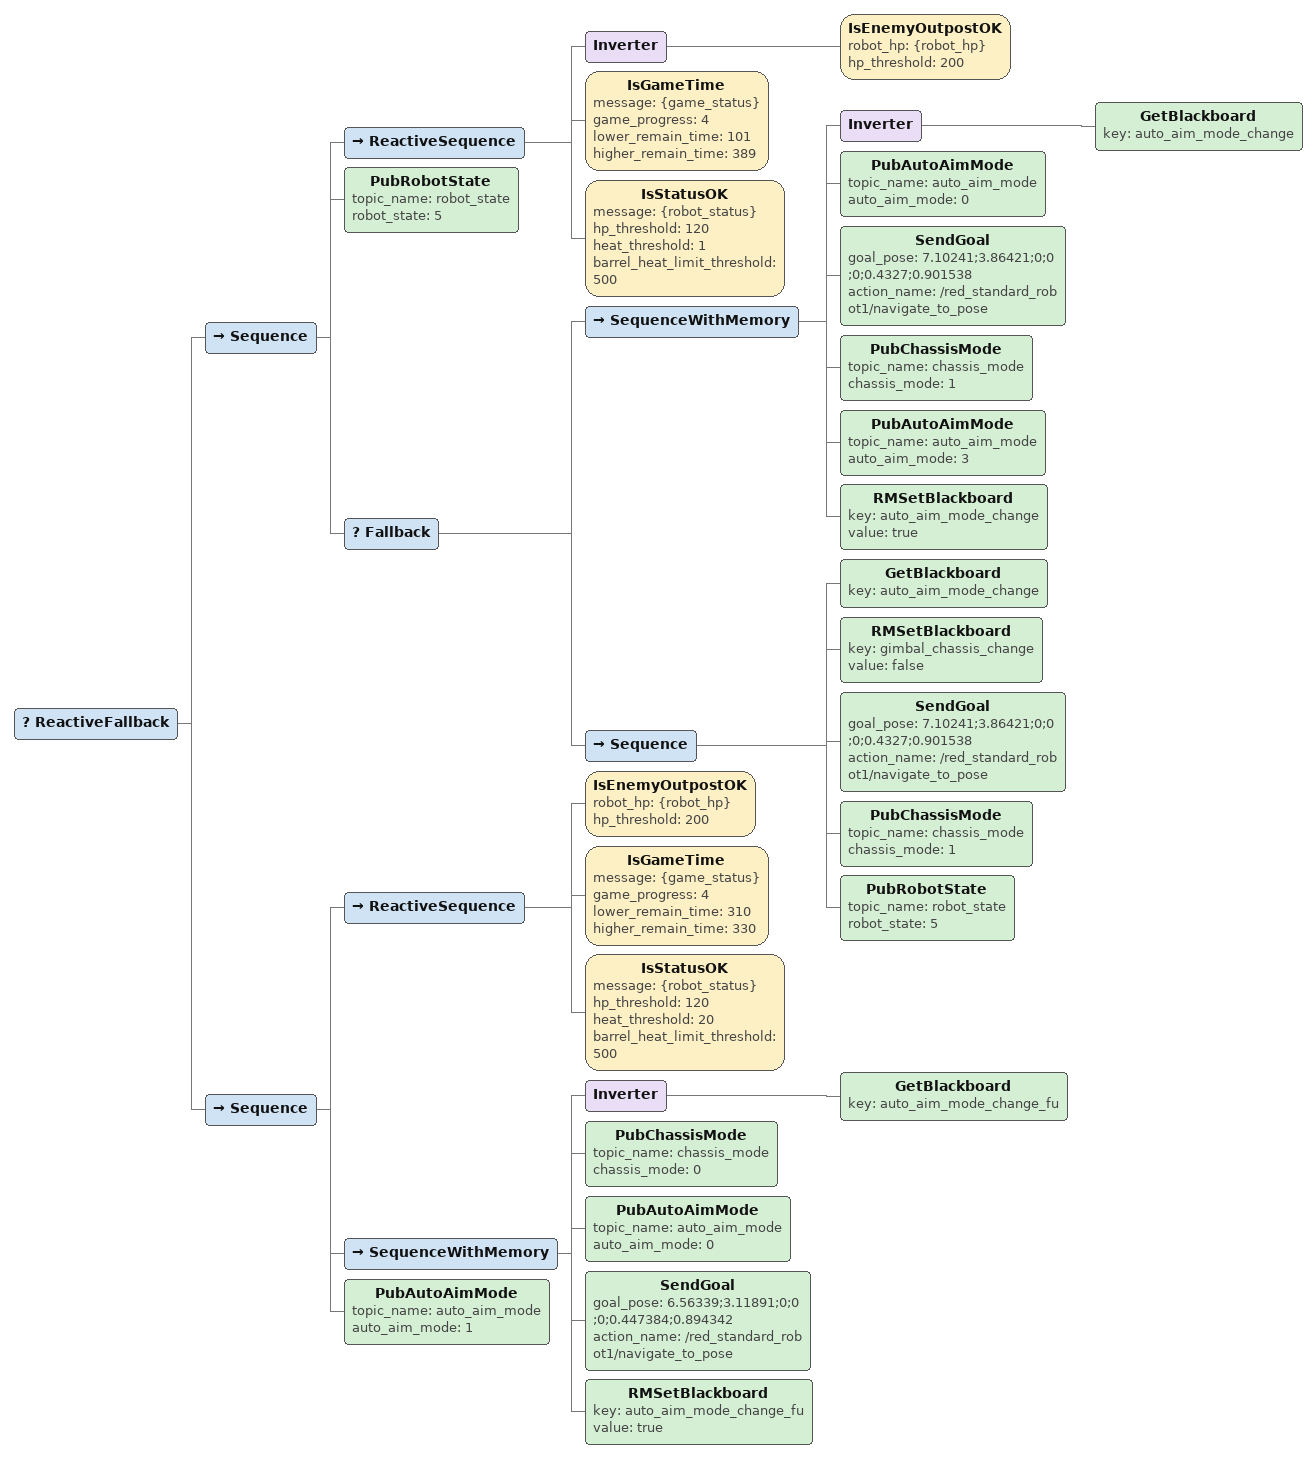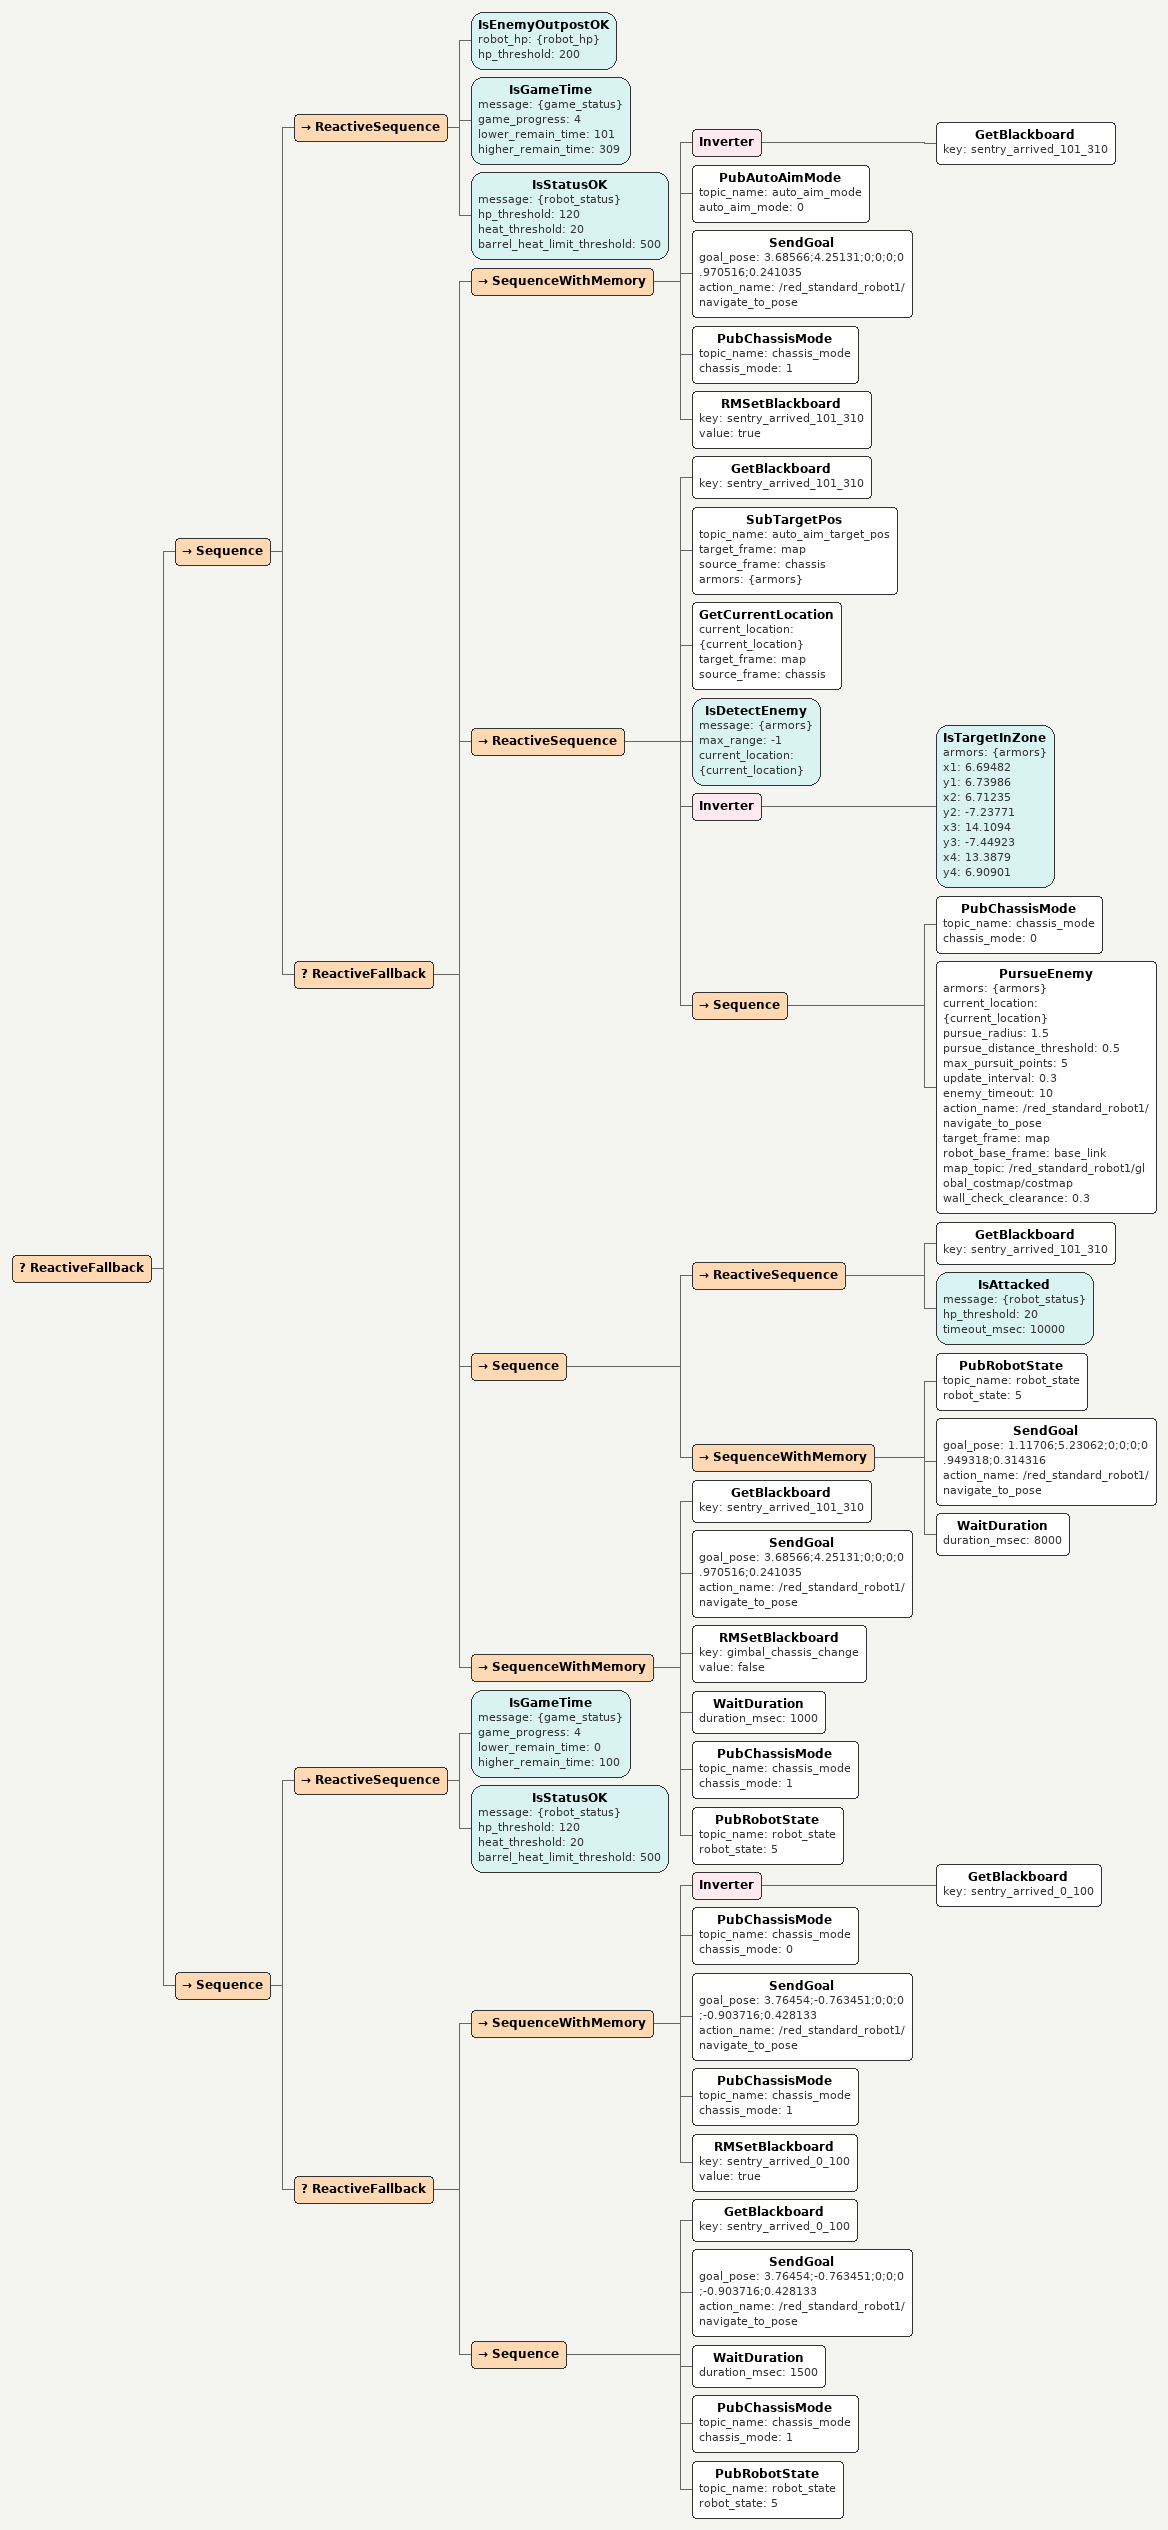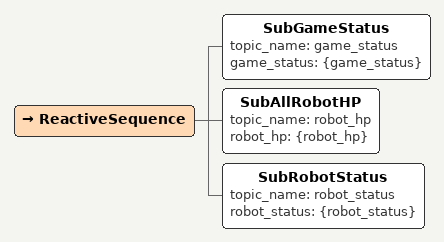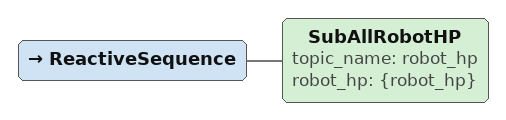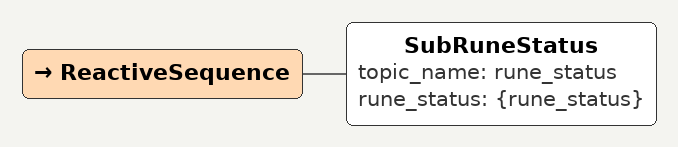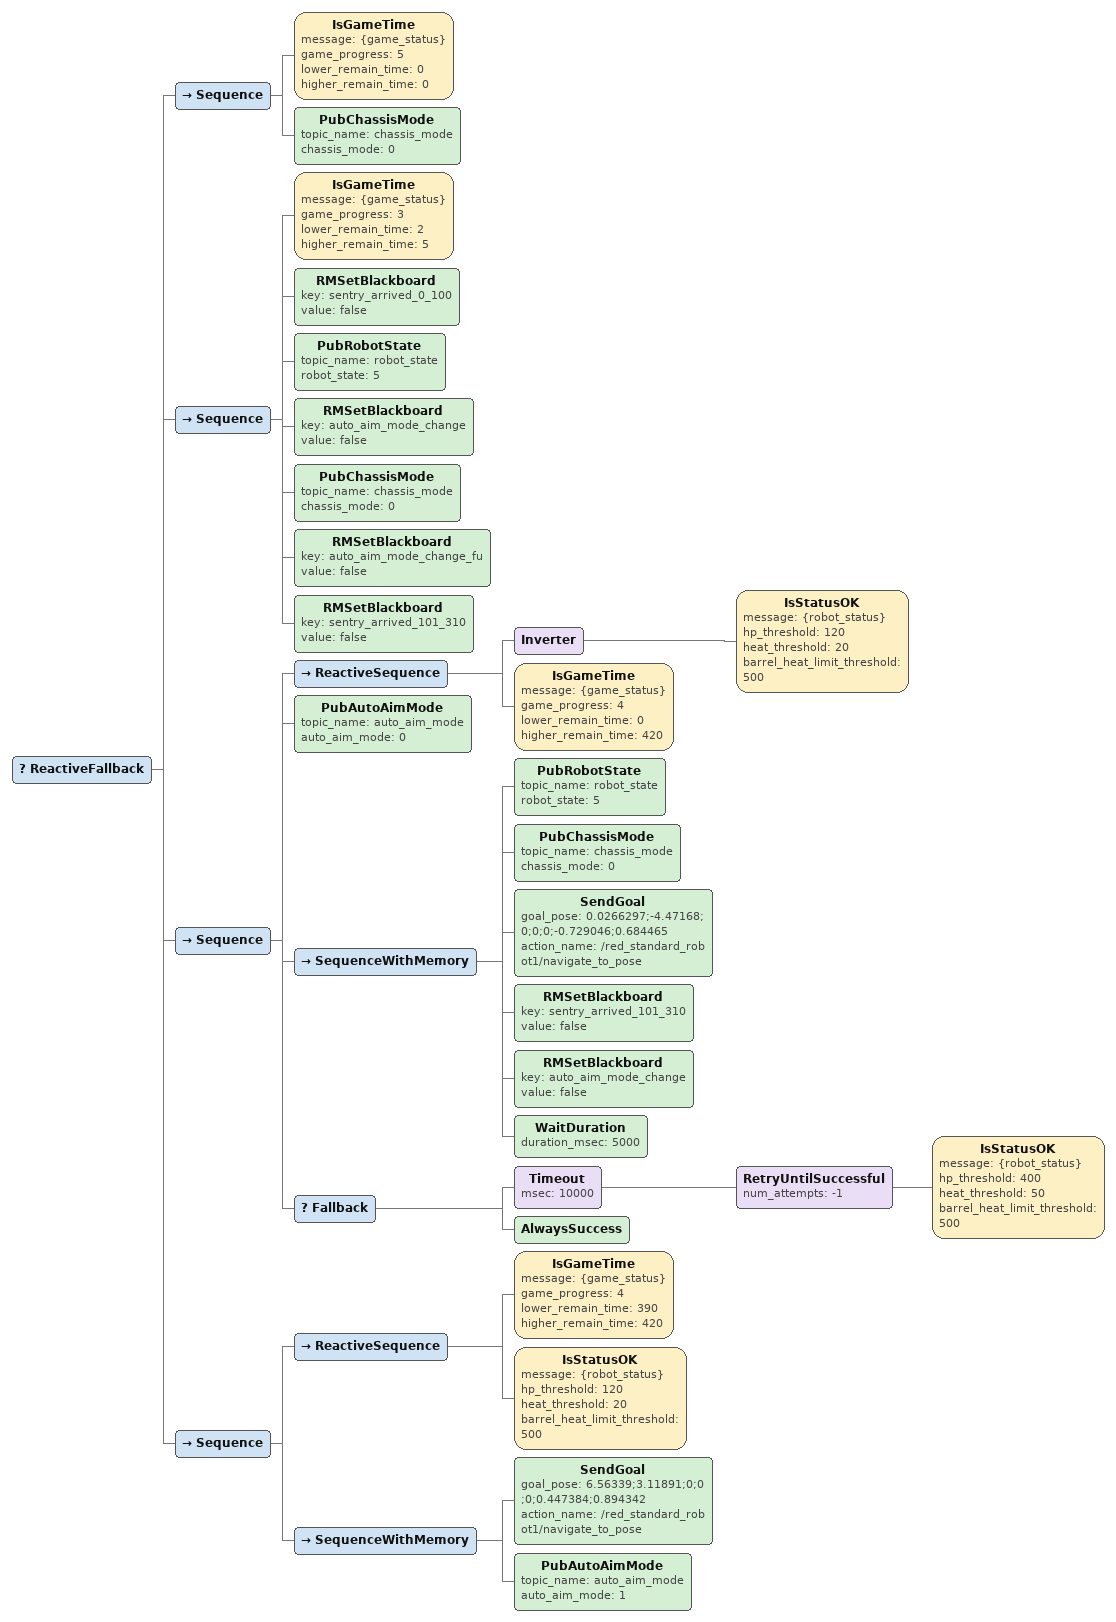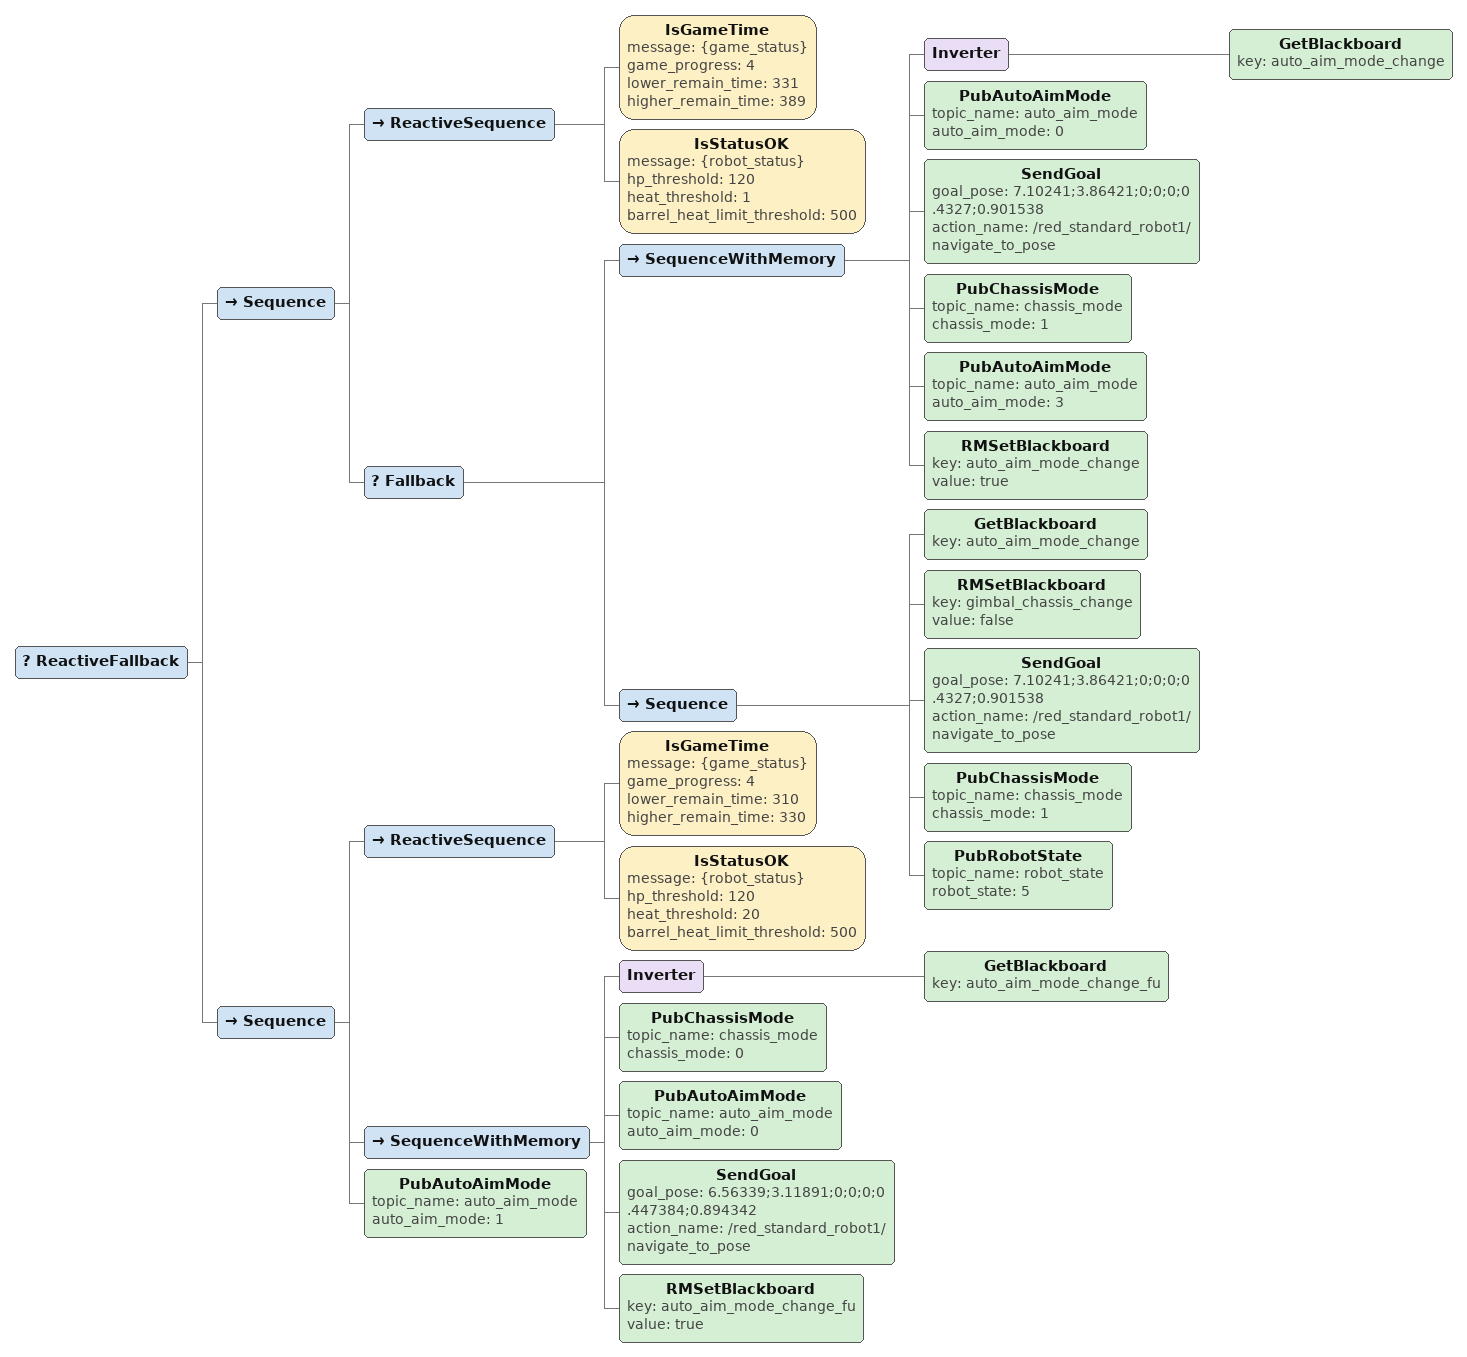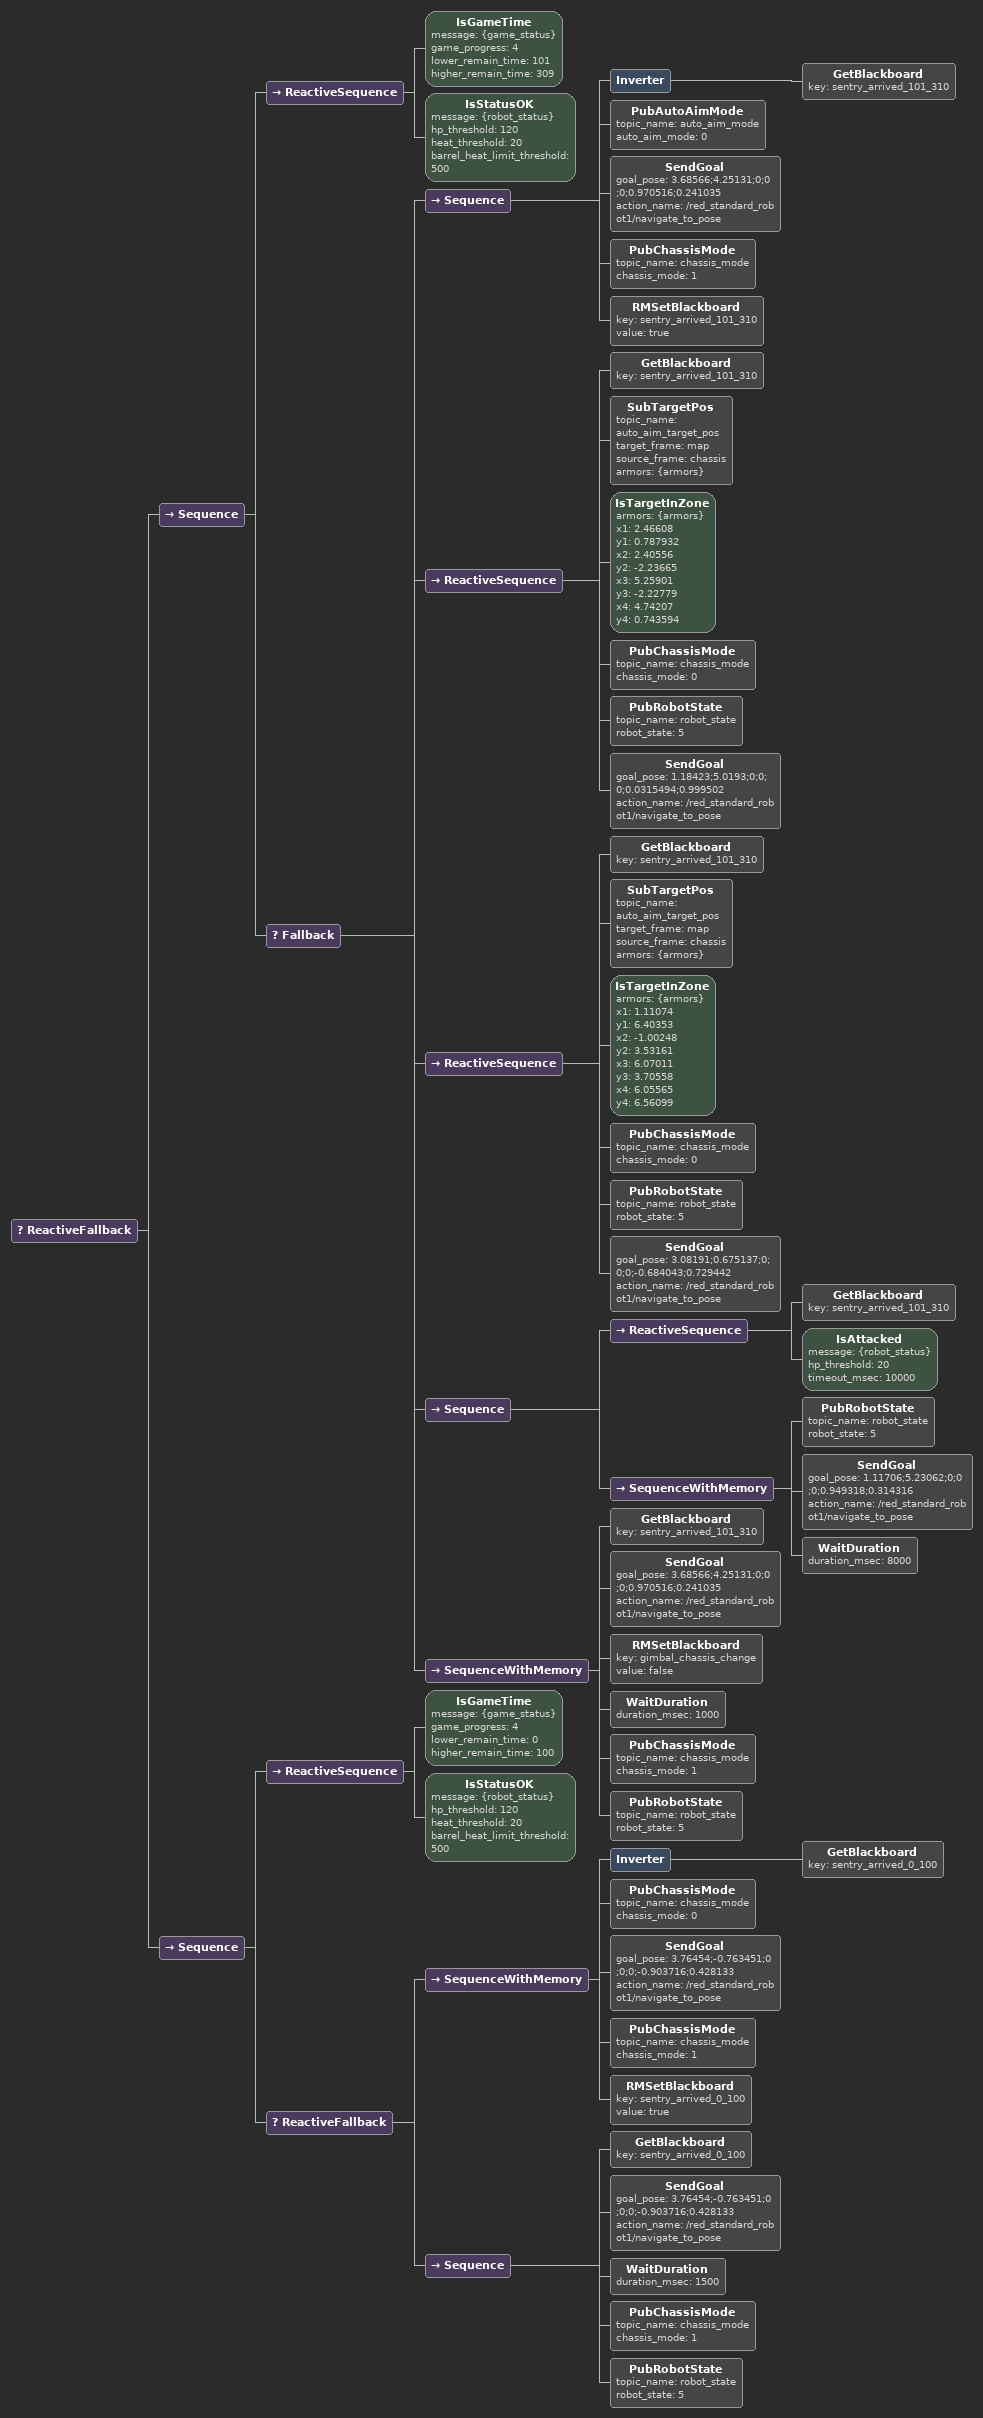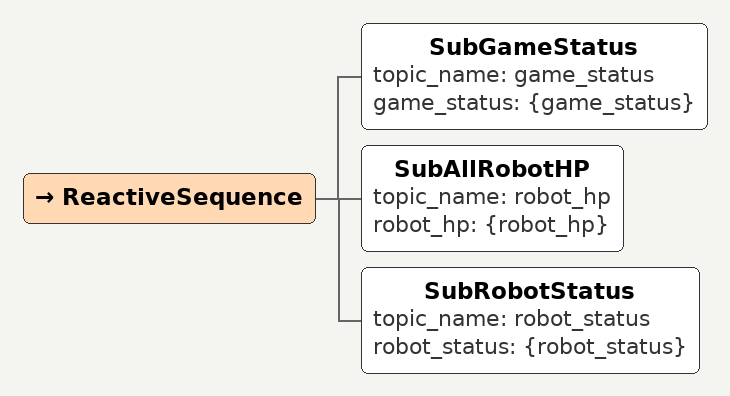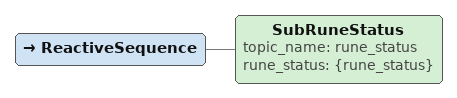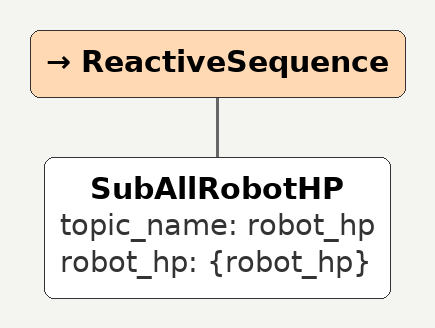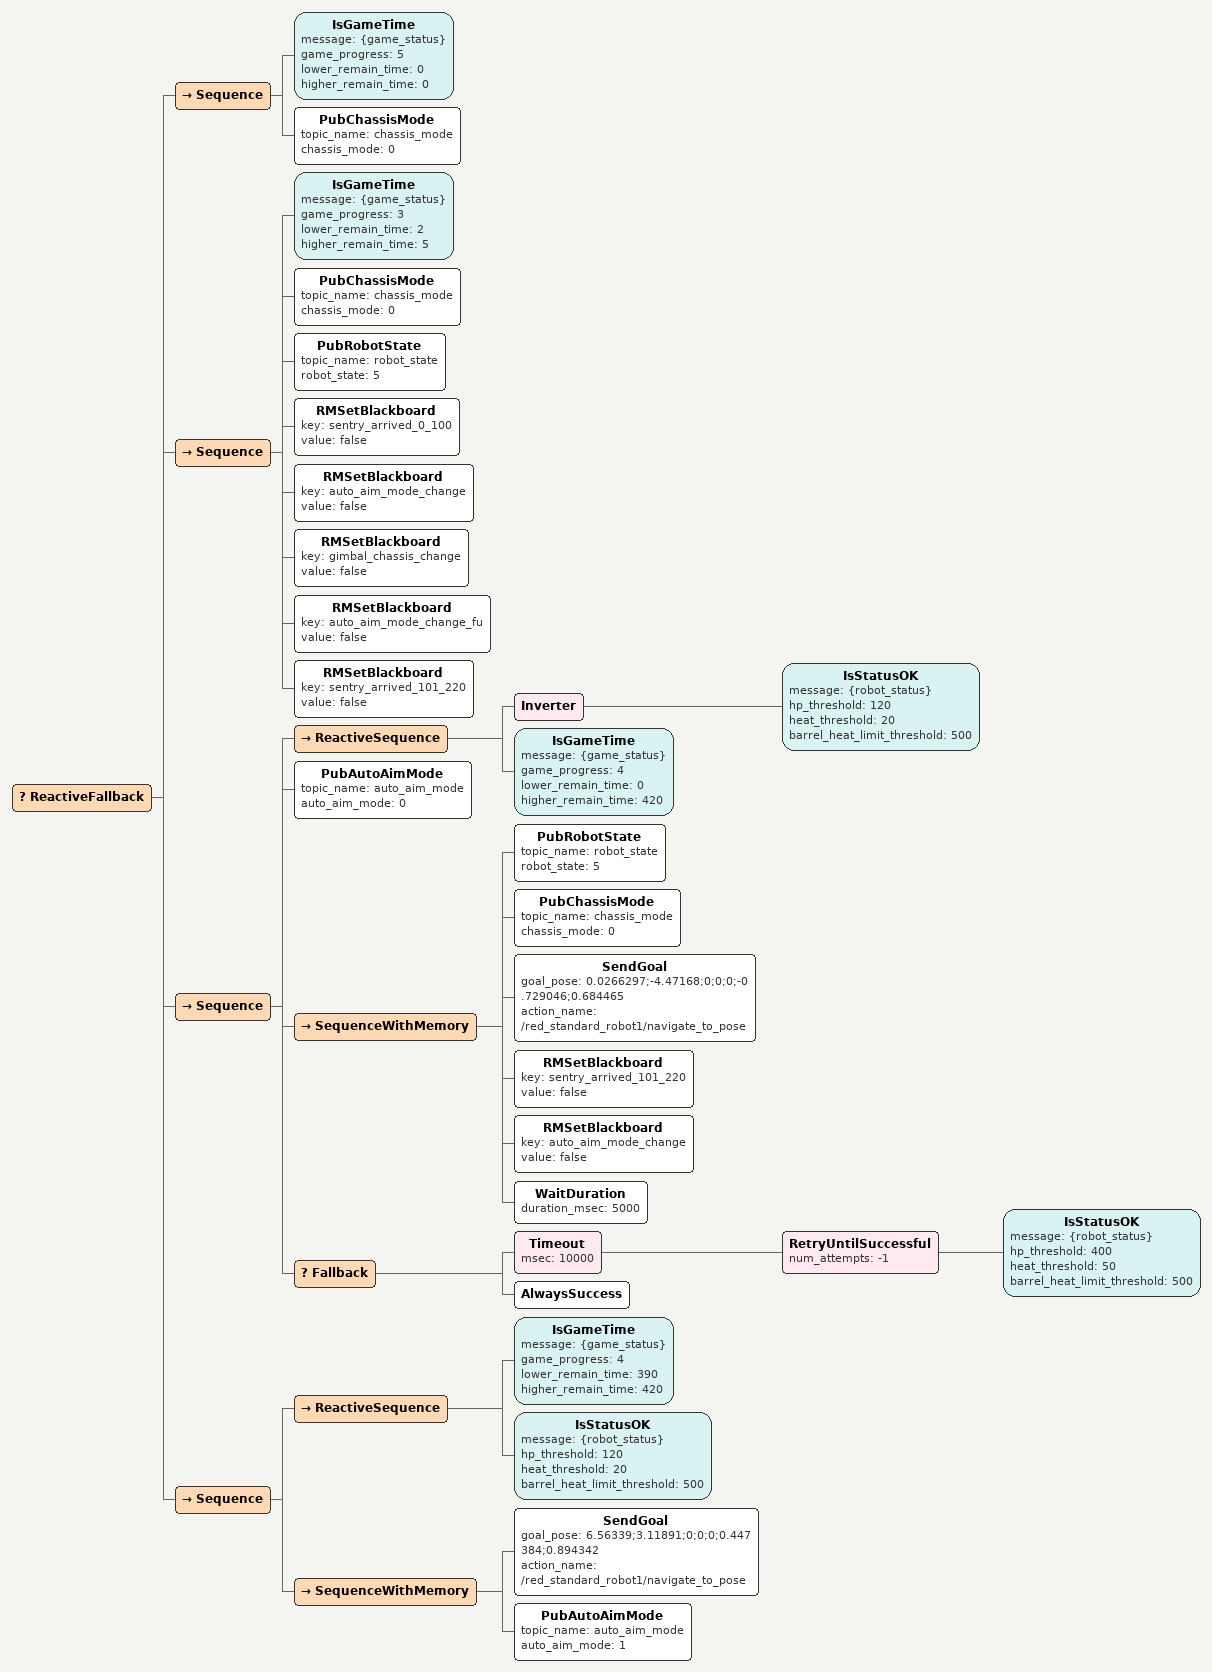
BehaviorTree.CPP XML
<ReactiveFallback>
  <Sequence>
    <ReactiveSequence>
      <Inverter>
        <IsEnemyOutpostOK robot_hp="{robot_hp}" hp_threshold="200"/>
      </Inverter>
      <IsGameTime message="{game_status}" game_progress="4" lower_remain_time="101" higher_remain_time="389"/>
      <IsStatusOK message="{robot_status}" hp_threshold="120" heat_threshold="1" barrel_heat_limit_threshold="500"/>
    </ReactiveSequence>
    <PubRobotState topic_name="robot_state" robot_state="5"/>
    <Fallback>
      <SequenceWithMemory>
        <Inverter>
          <GetBlackboard key="auto_aim_mode_change"/>
        </Inverter>
        <PubAutoAimMode topic_name="auto_aim_mode" auto_aim_mode="0"/>
        <SendGoal goal_pose="7.10241;3.86421;0;0;0;0.4327;0.901538" action_name="/red_standard_robot1/navigate_to_pose"/>
        <PubChassisMode topic_name="chassis_mode" chassis_mode="1"/>
        <PubAutoAimMode topic_name="auto_aim_mode" auto_aim_mode="3"/>
        <RMSetBlackboard key="auto_aim_mode_change" value="true"/>
      </SequenceWithMemory>
      <Sequence>
        <GetBlackboard key="auto_aim_mode_change"/>
        <RMSetBlackboard key="gimbal_chassis_change" value="false"/>
        <SendGoal goal_pose="7.10241;3.86421;0;0;0;0.4327;0.901538" action_name="/red_standard_robot1/navigate_to_pose"/>
        <PubChassisMode topic_name="chassis_mode" chassis_mode="1"/>
        <PubRobotState topic_name="robot_state" robot_state="5"/>
      </Sequence>
    </Fallback>
  </Sequence>
  <Sequence>
    <ReactiveSequence>
      <IsEnemyOutpostOK robot_hp="{robot_hp}" hp_threshold="200"/>
      <IsGameTime message="{game_status}" game_progress="4" lower_remain_time="310" higher_remain_time="330"/>
      <IsStatusOK message="{robot_status}" hp_threshold="120" heat_threshold="20" barrel_heat_limit_threshold="500"/>
    </ReactiveSequence>
    <SequenceWithMemory>
      <Inverter>
        <GetBlackboard key="auto_aim_mode_change_fu"/>
      </Inverter>
      <PubChassisMode topic_name="chassis_mode" chassis_mode="0"/>
      <PubAutoAimMode topic_name="auto_aim_mode" auto_aim_mode="0"/>
      <SendGoal goal_pose="6.56339;3.11891;0;0;0;0.447384;0.894342" action_name="/red_standard_robot1/navigate_to_pose"/>
      <RMSetBlackboard key="auto_aim_mode_change_fu" value="true"/>
    </SequenceWithMemory>
    <PubAutoAimMode topic_name="auto_aim_mode" auto_aim_mode="1"/>
  </Sequence>
</ReactiveFallback>

<ReactiveFallback>
  <Sequence>
    <ReactiveSequence>
      <IsEnemyOutpostOK robot_hp="{robot_hp}" hp_threshold="200"/>
      <IsGameTime message="{game_status}" game_progress="4" lower_remain_time="101" higher_remain_time="309"/>
      <IsStatusOK message="{robot_status}" hp_threshold="120" heat_threshold="20" barrel_heat_limit_threshold="500"/>
    </ReactiveSequence>
    <ReactiveFallback>
      <SequenceWithMemory>
        <Inverter>
          <GetBlackboard key="sentry_arrived_101_310"/>
        </Inverter>
        <PubAutoAimMode topic_name="auto_aim_mode" auto_aim_mode="0"/>
        <SendGoal goal_pose="3.68566;4.25131;0;0;0;0.970516;0.241035" action_name="/red_standard_robot1/navigate_to_pose"/>
        <PubChassisMode topic_name="chassis_mode" chassis_mode="1"/>
        <RMSetBlackboard key="sentry_arrived_101_310" value="true"/>
      </SequenceWithMemory>
      <ReactiveSequence>
        <GetBlackboard key="sentry_arrived_101_310"/>
        <SubTargetPos topic_name="auto_aim_target_pos" target_frame="map" source_frame="chassis" armors="{armors}"/>
        <GetCurrentLocation current_location="{current_location}" target_frame="map" source_frame="chassis"/>
        <IsDetectEnemy message="{armors}" max_range="-1" current_location="{current_location}"/>
        <Inverter>
          <IsTargetInZone armors="{armors}" x1="6.69482" y1="6.73986" x2="6.71235" y2="-7.23771" x3="14.1094" y3="-7.44923" x4="13.3879" y4="6.90901"/>
        </Inverter>
        <Sequence>
          <PubChassisMode topic_name="chassis_mode" chassis_mode="0"/>
          <PursueEnemy armors="{armors}" current_location="{current_location}" pursue_radius="1.5" pursue_distance_threshold="0.5" max_pursuit_points="5" update_interval="0.3" enemy_timeout="10" action_name="/red_standard_robot1/navigate_to_pose" target_frame="map" robot_base_frame="base_link" map_topic="/red_standard_robot1/global_costmap/costmap" wall_check_clearance="0.3"/>
        </Sequence>
      </ReactiveSequence>
      <Sequence>
        <ReactiveSequence>
          <GetBlackboard key="sentry_arrived_101_310"/>
          <IsAttacked message="{robot_status}" hp_threshold="20" timeout_msec="10000"/>
        </ReactiveSequence>
        <SequenceWithMemory>
          <PubRobotState topic_name="robot_state" robot_state="5"/>
          <SendGoal goal_pose="1.11706;5.23062;0;0;0;0.949318;0.314316" action_name="/red_standard_robot1/navigate_to_pose"/>
          <WaitDuration duration_msec="8000"/>
        </SequenceWithMemory>
      </Sequence>
      <SequenceWithMemory>
        <GetBlackboard key="sentry_arrived_101_310"/>
        <SendGoal goal_pose="3.68566;4.25131;0;0;0;0.970516;0.241035" action_name="/red_standard_robot1/navigate_to_pose"/>
        <RMSetBlackboard key="gimbal_chassis_change" value="false"/>
        <WaitDuration duration_msec="1000"/>
        <PubChassisMode topic_name="chassis_mode" chassis_mode="1"/>
        <PubRobotState topic_name="robot_state" robot_state="5"/>
      </SequenceWithMemory>
    </ReactiveFallback>
  </Sequence>
  <Sequence>
    <ReactiveSequence>
      <IsGameTime message="{game_status}" game_progress="4" lower_remain_time="0" higher_remain_time="100"/>
      <IsStatusOK message="{robot_status}" hp_threshold="120" heat_threshold="20" barrel_heat_limit_threshold="500"/>
    </ReactiveSequence>
    <ReactiveFallback>
      <SequenceWithMemory>
        <Inverter>
          <GetBlackboard key="sentry_arrived_0_100"/>
        </Inverter>
        <PubChassisMode topic_name="chassis_mode" chassis_mode="0"/>
        <SendGoal goal_pose="3.76454;-0.763451;0;0;0;-0.903716;0.428133" action_name="/red_standard_robot1/navigate_to_pose"/>
        <PubChassisMode topic_name="chassis_mode" chassis_mode="1"/>
        <RMSetBlackboard key="sentry_arrived_0_100" value="true"/>
      </SequenceWithMemory>
      <Sequence>
        <GetBlackboard key="sentry_arrived_0_100"/>
        <SendGoal goal_pose="3.76454;-0.763451;0;0;0;-0.903716;0.428133" action_name="/red_standard_robot1/navigate_to_pose"/>
        <WaitDuration duration_msec="1500"/>
        <PubChassisMode topic_name="chassis_mode" chassis_mode="1"/>
        <PubRobotState topic_name="robot_state" robot_state="5"/>
      </Sequence>
    </ReactiveFallback>
  </Sequence>
</ReactiveFallback>

<ReactiveSequence>
  <SubGameStatus topic_name="game_status" game_status="{game_status}"/>
  <SubAllRobotHP topic_name="robot_hp" robot_hp="{robot_hp}"/>
  <SubRobotStatus topic_name="robot_status" robot_status="{robot_status}"/>
</ReactiveSequence>

<ReactiveSequence>
  <SubAllRobotHP topic_name="robot_hp" robot_hp="{robot_hp}"/>
</ReactiveSequence>

<ReactiveSequence>
  <SubRuneStatus topic_name="rune_status" rune_status="{rune_status}"/>
</ReactiveSequence>

<ReactiveFallback>
  <Sequence>
    <IsGameTime message="{game_status}" game_progress="5" lower_remain_time="0" higher_remain_time="0"/>
    <PubChassisMode topic_name="chassis_mode" chassis_mode="0"/>
  </Sequence>
  <Sequence>
    <IsGameTime message="{game_status}" game_progress="3" lower_remain_time="2" higher_remain_time="5"/>
    <RMSetBlackboard key="sentry_arrived_0_100" value="false"/>
    <PubRobotState topic_name="robot_state" robot_state="5"/>
    <RMSetBlackboard key="auto_aim_mode_change" value="false"/>
    <PubChassisMode topic_name="chassis_mode" chassis_mode="0"/>
    <RMSetBlackboard key="auto_aim_mode_change_fu" value="false"/>
    <RMSetBlackboard key="sentry_arrived_101_310" value="false"/>
  </Sequence>
  <Sequence>
    <ReactiveSequence>
      <Inverter>
        <IsStatusOK message="{robot_status}" hp_threshold="120" heat_threshold="20" barrel_heat_limit_threshold="500"/>
      </Inverter>
      <IsGameTime message="{game_status}" game_progress="4" lower_remain_time="0" higher_remain_time="420"/>
    </ReactiveSequence>
    <PubAutoAimMode topic_name="auto_aim_mode" auto_aim_mode="0"/>
    <SequenceWithMemory>
      <PubRobotState topic_name="robot_state" robot_state="5"/>
      <PubChassisMode topic_name="chassis_mode" chassis_mode="0"/>
      <SendGoal goal_pose="0.0266297;-4.47168;0;0;0;-0.729046;0.684465" action_name="/red_standard_robot1/navigate_to_pose"/>
      <RMSetBlackboard key="sentry_arrived_101_310" value="false"/>
      <RMSetBlackboard key="auto_aim_mode_change" value="false"/>
      <WaitDuration duration_msec="5000"/>
    </SequenceWithMemory>
    <Fallback>
      <Timeout msec="10000">
        <RetryUntilSuccessful num_attempts="-1">
          <IsStatusOK message="{robot_status}" hp_threshold="400" heat_threshold="50" barrel_heat_limit_threshold="500"/>
        </RetryUntilSuccessful>
      </Timeout>
      <AlwaysSuccess/>
    </Fallback>
  </Sequence>
  <Sequence>
    <ReactiveSequence>
      <IsGameTime message="{game_status}" game_progress="4" lower_remain_time="390" higher_remain_time="420"/>
      <IsStatusOK message="{robot_status}" hp_threshold="120" heat_threshold="20" barrel_heat_limit_threshold="500"/>
    </ReactiveSequence>
    <SequenceWithMemory>
      <SendGoal goal_pose="6.56339;3.11891;0;0;0;0.447384;0.894342" action_name="/red_standard_robot1/navigate_to_pose"/>
      <PubAutoAimMode topic_name="auto_aim_mode" auto_aim_mode="1"/>
    </SequenceWithMemory>
  </Sequence>
</ReactiveFallback>

<ReactiveFallback>
  <Sequence>
    <ReactiveSequence>
      <IsGameTime message="{game_status}" game_progress="4" lower_remain_time="331" higher_remain_time="389"/>
      <IsStatusOK message="{robot_status}" hp_threshold="120" heat_threshold="1" barrel_heat_limit_threshold="500"/>
    </ReactiveSequence>
    <Fallback>
      <SequenceWithMemory>
        <Inverter>
          <GetBlackboard key="auto_aim_mode_change"/>
        </Inverter>
        <PubAutoAimMode topic_name="auto_aim_mode" auto_aim_mode="0"/>
        <SendGoal goal_pose="7.10241;3.86421;0;0;0;0.4327;0.901538" action_name="/red_standard_robot1/navigate_to_pose"/>
        <PubChassisMode topic_name="chassis_mode" chassis_mode="1"/>
        <PubAutoAimMode topic_name="auto_aim_mode" auto_aim_mode="3"/>
        <RMSetBlackboard key="auto_aim_mode_change" value="true"/>
      </SequenceWithMemory>
      <Sequence>
        <GetBlackboard key="auto_aim_mode_change"/>
        <RMSetBlackboard key="gimbal_chassis_change" value="false"/>
        <SendGoal goal_pose="7.10241;3.86421;0;0;0;0.4327;0.901538" action_name="/red_standard_robot1/navigate_to_pose"/>
        <PubChassisMode topic_name="chassis_mode" chassis_mode="1"/>
        <PubRobotState topic_name="robot_state" robot_state="5"/>
      </Sequence>
    </Fallback>
  </Sequence>
  <Sequence>
    <ReactiveSequence>
      <IsGameTime message="{game_status}" game_progress="4" lower_remain_time="310" higher_remain_time="330"/>
      <IsStatusOK message="{robot_status}" hp_threshold="120" heat_threshold="20" barrel_heat_limit_threshold="500"/>
    </ReactiveSequence>
    <SequenceWithMemory>
      <Inverter>
        <GetBlackboard key="auto_aim_mode_change_fu"/>
      </Inverter>
      <PubChassisMode topic_name="chassis_mode" chassis_mode="0"/>
      <PubAutoAimMode topic_name="auto_aim_mode" auto_aim_mode="0"/>
      <SendGoal goal_pose="6.56339;3.11891;0;0;0;0.447384;0.894342" action_name="/red_standard_robot1/navigate_to_pose"/>
      <RMSetBlackboard key="auto_aim_mode_change_fu" value="true"/>
    </SequenceWithMemory>
    <PubAutoAimMode topic_name="auto_aim_mode" auto_aim_mode="1"/>
  </Sequence>
</ReactiveFallback>

<ReactiveFallback>
  <Sequence>
    <ReactiveSequence>
      <IsGameTime message="{game_status}" game_progress="4" lower_remain_time="101" higher_remain_time="309"/>
      <IsStatusOK message="{robot_status}" hp_threshold="120" heat_threshold="20" barrel_heat_limit_threshold="500"/>
    </ReactiveSequence>
    <Fallback>
      <Sequence>
        <Inverter>
          <GetBlackboard key="sentry_arrived_101_310"/>
        </Inverter>
        <PubAutoAimMode topic_name="auto_aim_mode" auto_aim_mode="0"/>
        <SendGoal goal_pose="3.68566;4.25131;0;0;0;0.970516;0.241035" action_name="/red_standard_robot1/navigate_to_pose"/>
        <PubChassisMode topic_name="chassis_mode" chassis_mode="1"/>
        <RMSetBlackboard key="sentry_arrived_101_310" value="true"/>
      </Sequence>
      <ReactiveSequence>
        <GetBlackboard key="sentry_arrived_101_310"/>
        <SubTargetPos topic_name="auto_aim_target_pos" target_frame="map" source_frame="chassis" armors="{armors}"/>
        <IsTargetInZone armors="{armors}" x1="2.46608" y1="0.787932" x2="2.40556" y2="-2.23665" x3="5.25901" y3="-2.22779" x4="4.74207" y4="0.743594"/>
        <PubChassisMode topic_name="chassis_mode" chassis_mode="0"/>
        <PubRobotState topic_name="robot_state" robot_state="5"/>
        <SendGoal goal_pose="1.18423;5.0193;0;0;0;0.0315494;0.999502" action_name="/red_standard_robot1/navigate_to_pose"/>
      </ReactiveSequence>
      <ReactiveSequence>
        <GetBlackboard key="sentry_arrived_101_310"/>
        <SubTargetPos topic_name="auto_aim_target_pos" target_frame="map" source_frame="chassis" armors="{armors}"/>
        <IsTargetInZone armors="{armors}" x1="1.11074" y1="6.40353" x2="-1.00248" y2="3.53161" x3="6.07011" y3="3.70558" x4="6.05565" y4="6.56099"/>
        <PubChassisMode topic_name="chassis_mode" chassis_mode="0"/>
        <PubRobotState topic_name="robot_state" robot_state="5"/>
        <SendGoal goal_pose="3.08191;0.675137;0;0;0;-0.684043;0.729442" action_name="/red_standard_robot1/navigate_to_pose"/>
      </ReactiveSequence>
      <Sequence>
        <ReactiveSequence>
          <GetBlackboard key="sentry_arrived_101_310"/>
          <IsAttacked message="{robot_status}" hp_threshold="20" timeout_msec="10000"/>
        </ReactiveSequence>
        <SequenceWithMemory>
          <PubRobotState topic_name="robot_state" robot_state="5"/>
          <SendGoal goal_pose="1.11706;5.23062;0;0;0;0.949318;0.314316" action_name="/red_standard_robot1/navigate_to_pose"/>
          <WaitDuration duration_msec="8000"/>
        </SequenceWithMemory>
      </Sequence>
      <SequenceWithMemory>
        <GetBlackboard key="sentry_arrived_101_310"/>
        <SendGoal goal_pose="3.68566;4.25131;0;0;0;0.970516;0.241035" action_name="/red_standard_robot1/navigate_to_pose"/>
        <RMSetBlackboard key="gimbal_chassis_change" value="false"/>
        <WaitDuration duration_msec="1000"/>
        <PubChassisMode topic_name="chassis_mode" chassis_mode="1"/>
        <PubRobotState topic_name="robot_state" robot_state="5"/>
      </SequenceWithMemory>
    </Fallback>
  </Sequence>
  <Sequence>
    <ReactiveSequence>
      <IsGameTime message="{game_status}" game_progress="4" lower_remain_time="0" higher_remain_time="100"/>
      <IsStatusOK message="{robot_status}" hp_threshold="120" heat_threshold="20" barrel_heat_limit_threshold="500"/>
    </ReactiveSequence>
    <ReactiveFallback>
      <SequenceWithMemory>
        <Inverter>
          <GetBlackboard key="sentry_arrived_0_100"/>
        </Inverter>
        <PubChassisMode topic_name="chassis_mode" chassis_mode="0"/>
        <SendGoal goal_pose="3.76454;-0.763451;0;0;0;-0.903716;0.428133" action_name="/red_standard_robot1/navigate_to_pose"/>
        <PubChassisMode topic_name="chassis_mode" chassis_mode="1"/>
        <RMSetBlackboard key="sentry_arrived_0_100" value="true"/>
      </SequenceWithMemory>
      <Sequence>
        <GetBlackboard key="sentry_arrived_0_100"/>
        <SendGoal goal_pose="3.76454;-0.763451;0;0;0;-0.903716;0.428133" action_name="/red_standard_robot1/navigate_to_pose"/>
        <WaitDuration duration_msec="1500"/>
        <PubChassisMode topic_name="chassis_mode" chassis_mode="1"/>
        <PubRobotState topic_name="robot_state" robot_state="5"/>
      </Sequence>
    </ReactiveFallback>
  </Sequence>
</ReactiveFallback>

<ReactiveSequence>
  <SubGameStatus topic_name="game_status" game_status="{game_status}"/>
  <SubAllRobotHP topic_name="robot_hp" robot_hp="{robot_hp}"/>
  <SubRobotStatus topic_name="robot_status" robot_status="{robot_status}"/>
</ReactiveSequence>

<ReactiveSequence>
  <SubRuneStatus topic_name="rune_status" rune_status="{rune_status}"/>
</ReactiveSequence>

<ReactiveSequence>
  <SubAllRobotHP topic_name="robot_hp" robot_hp="{robot_hp}"/>
</ReactiveSequence>

<ReactiveFallback>
  <Sequence>
    <IsGameTime message="{game_status}" game_progress="5" lower_remain_time="0" higher_remain_time="0"/>
    <PubChassisMode topic_name="chassis_mode" chassis_mode="0"/>
  </Sequence>
  <Sequence>
    <IsGameTime message="{game_status}" game_progress="3" lower_remain_time="2" higher_remain_time="5"/>
    <PubChassisMode topic_name="chassis_mode" chassis_mode="0"/>
    <PubRobotState topic_name="robot_state" robot_state="5"/>
    <RMSetBlackboard key="sentry_arrived_0_100" value="false"/>
    <RMSetBlackboard key="auto_aim_mode_change" value="false"/>
    <RMSetBlackboard key="gimbal_chassis_change" value="false"/>
    <RMSetBlackboard key="auto_aim_mode_change_fu" value="false"/>
    <RMSetBlackboard key="sentry_arrived_101_220" value="false"/>
  </Sequence>
  <Sequence>
    <ReactiveSequence>
      <Inverter>
        <IsStatusOK message="{robot_status}" hp_threshold="120" heat_threshold="20" barrel_heat_limit_threshold="500"/>
      </Inverter>
      <IsGameTime message="{game_status}" game_progress="4" lower_remain_time="0" higher_remain_time="420"/>
    </ReactiveSequence>
    <PubAutoAimMode topic_name="auto_aim_mode" auto_aim_mode="0"/>
    <SequenceWithMemory>
      <PubRobotState topic_name="robot_state" robot_state="5"/>
      <PubChassisMode topic_name="chassis_mode" chassis_mode="0"/>
      <SendGoal goal_pose="0.0266297;-4.47168;0;0;0;-0.729046;0.684465" action_name="/red_standard_robot1/navigate_to_pose"/>
      <RMSetBlackboard key="sentry_arrived_101_220" value="false"/>
      <RMSetBlackboard key="auto_aim_mode_change" value="false"/>
      <WaitDuration duration_msec="5000"/>
    </SequenceWithMemory>
    <Fallback>
      <Timeout msec="10000">
        <RetryUntilSuccessful num_attempts="-1">
          <IsStatusOK message="{robot_status}" hp_threshold="400" heat_threshold="50" barrel_heat_limit_threshold="500"/>
        </RetryUntilSuccessful>
      </Timeout>
      <AlwaysSuccess/>
    </Fallback>
  </Sequence>
  <Sequence>
    <ReactiveSequence>
      <IsGameTime message="{game_status}" game_progress="4" lower_remain_time="390" higher_remain_time="420"/>
      <IsStatusOK message="{robot_status}" hp_threshold="120" heat_threshold="20" barrel_heat_limit_threshold="500"/>
    </ReactiveSequence>
    <SequenceWithMemory>
      <SendGoal goal_pose="6.56339;3.11891;0;0;0;0.447384;0.894342" action_name="/red_standard_robot1/navigate_to_pose"/>
      <PubAutoAimMode topic_name="auto_aim_mode" auto_aim_mode="1"/>
    </SequenceWithMemory>
  </Sequence>
</ReactiveFallback>
